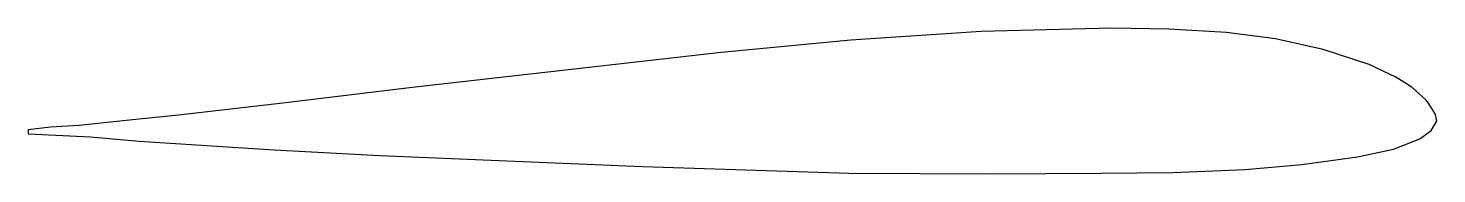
# Model space of a CAD drawing. Extents: x -380 to -360.9, y -0.6 to 1.4.
import ezdxf

# ---------------------------------------------------------------- set-up
doc = ezdxf.new("R2010")
doc.units = 0
doc.header["$MEASUREMENT"] = 0
doc.layers.add('VISIBLE', color=7, linetype='CONTINUOUS')

msp = doc.modelspace()

# ---------------------------------------------------------------- linework, layer by layer
at = {"layer": 'VISIBLE'}
msp.add_line((-380.037, 0), (-380.037, -0.056), dxfattribs=at)
at = {"layer": 'VISIBLE', "flags": 128}
for points in [[(-365.346, 1.379), (-367.117, 1.335), (-368.881, 1.216), (-370.64, 1.047), (-372.712, 0.814), (-374.788, 0.579)], [(-361.856, 0.884), (-362.479, 1.091), (-363.127, 1.232), (-363.789, 1.318), (-364.573, 1.367), (-365.346, 1.379)], [(-361.088, 0.406), (-361.278, 0.576), (-361.493, 0.714), (-361.856, 0.884)], [(-374.788, 0.579), (-376.585, 0.362), (-377.997, 0.199)], [(-360.937, 0.115), (-360.957, 0.204), (-361.003, 0.289), (-361.05, 0.358), (-361.088, 0.406)], [(-377.997, 0.199), (-378.753, 0.12), (-379.348, 0.059)], [(-379.348, 0.059), (-379.735, 0.036), (-380.037, 0)], [(-361.167, -0.122), (-361.013, -0.009), (-360.937, 0.115)], [(-380.037, -0.056), (-379.193, -0.099), (-378.532, -0.154)], [(-378.532, -0.154), (-376.704, -0.275), (-375.267, -0.351)], [(-362.011, -0.367), (-361.525, -0.265), (-361.167, -0.122)], [(-375.267, -0.351), (-371.706, -0.501), (-368.906, -0.591)], [(-365.487, -0.591), (-364.513, -0.581), (-363.534, -0.539), (-362.768, -0.472), (-362.011, -0.367)], [(-368.906, -0.591), (-366.991, -0.6), (-365.487, -0.591)]]:
    msp.add_lwpolyline(points, dxfattribs=at)

doc.saveas('drawing.dxf')
